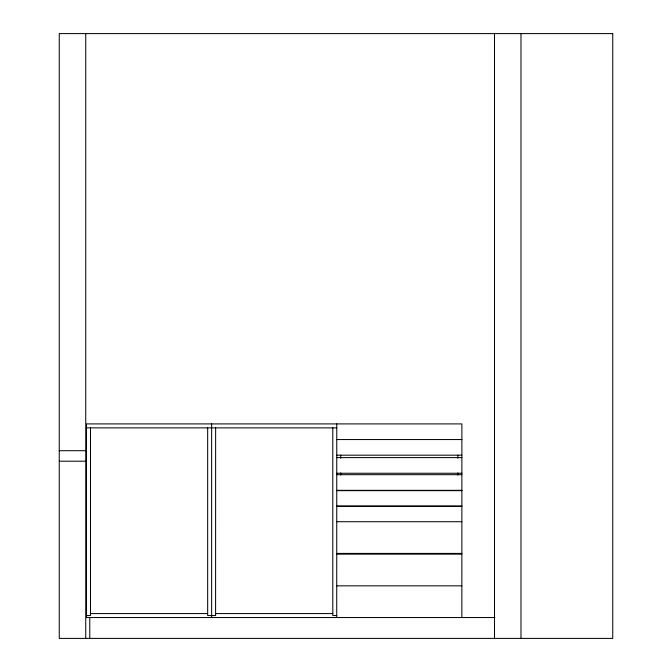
<?xml version="1.0" encoding="UTF-8"?>
<svg xmlns="http://www.w3.org/2000/svg" width="672" height="672" viewBox="0 0 672 672"><rect width="100%" height="100%" fill="white"/><g stroke="black" fill="none" stroke-linecap="round" stroke-linejoin="round"><path stroke-width="1.01" d="M86.503 427.871L336.764 427.871M336.764 439.547L461.891 439.547M59.254 450.702L85.739 450.702M336.764 455.188L461.891 455.188M336.764 457.607L461.891 457.607M59.254 461.21L85.739 461.21M336.764 473.248L461.891 473.248M336.764 474.684L461.891 474.684M336.764 490.325L461.891 490.325M336.764 490.661L461.891 490.661M336.764 506.075L461.891 506.075M336.764 506.302L461.891 506.302M336.722 521.716L461.891 521.716M336.722 553.417L461.849 553.417M336.722 554.148L461.849 554.148M336.722 585.841L461.849 585.841M90.46 613.586L207.665 613.586M215.594 613.586L332.8 613.586M86.503 615.56L90.502 615.56L90.502 427.871M215.636 615.56L207.665 615.56L207.665 427.871M336.764 615.56L332.8 615.56L332.8 427.871M494.802 617.543L86.503 617.543L86.503 423.906L461.891 423.906L461.849 617.543M520.985 33.6L520.985 638.4M494.5 33.6L494.5 638.4M457.892 455.129L457.892 458.279M457.892 472.954L457.892 475.054M340.721 455.129L340.721 458.279M340.721 472.954L340.721 475.054M336.764 423.906L336.722 617.543M215.636 427.871L215.594 615.56M211.63 423.906L211.63 617.543M89.762 617.543L89.762 638.4M85.739 33.6L85.739 638.4M612.746 33.6L59.254 33.6L59.254 638.4L612.746 638.4L612.746 33.6"/></g></svg>
